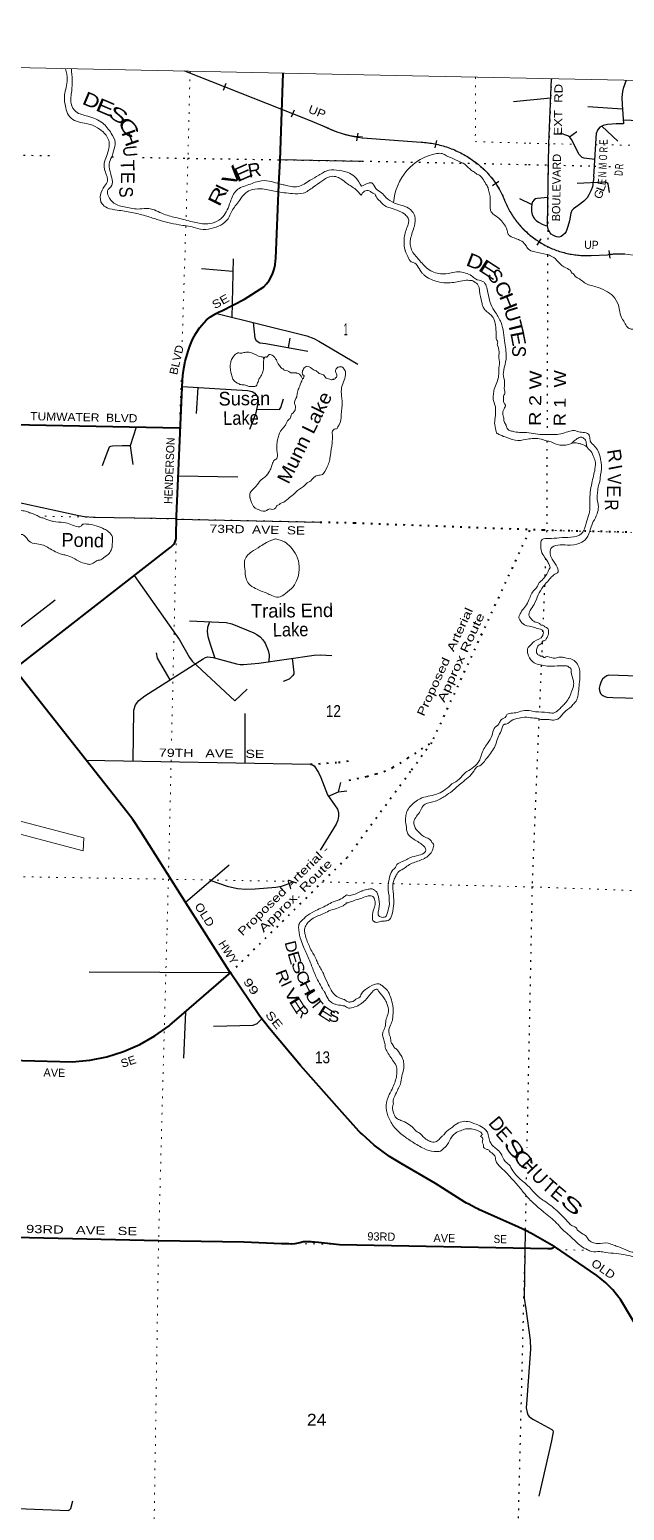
# Model space of a CAD drawing. Header units: feet. Extents: x -518066 to -250644, y -364975 to -177792.
# Drawn here: x -474854 to -466092, y -199602 to -177792 of the extents above; entities that cross this region are included whole.
import ezdxf

# ---------------------------------------------------------------- set-up
doc = ezdxf.new("R2010")
doc.units = ezdxf.units.FT
doc.header["$LTSCALE"] = 80
doc.linetypes.add('DOTTED', pattern=[1.5, 0.3, -1.2])
for name, color, linetype, lineweight in [('26', 7, 'Continuous', 40), ('29', 7, 'Continuous', 25), ('30', 7, 'Continuous', 13), ('34', 7, 'Continuous', 25), ('36', 7, 'Continuous', 13), ('39', 7, 'Continuous', 13), ('4', 7, 'Continuous', 25), ('41', 7, 'Continuous', 13), ('53', 7, 'DOTTED', 40), ('6', 7, 'DOTTED', 25), ('7', 7, 'DOTTED', 13)]:
    doc.layers.add(name, color=color, linetype=linetype, lineweight=lineweight)
doc.layers.add('27', color=7, linetype='Continuous')
doc.layers.add('54', color=7, linetype='Continuous')

msp = doc.modelspace()

# ---------------------------------------------------------------- linework, layer by layer
at = {"layer": '26'}
for p, q in [((-472646.13, -183663.15), (-475696.74, -183599.04)), ((-467123.37, -195715.33), (-467122.53, -195714.04))]:
    msp.add_line(p, q, dxfattribs=at)
for points in [[(-475059.62, -187191.59), (-472787.02, -185423.37), (-472772.25, -185413.5), (-472757.22, -185401.1), (-472743.56, -185387.2), (-472731.43, -185371.95), (-472720.96, -185355.52), (-472712.27, -185338.08), (-472705.44, -185319.83), (-472702.04, -185306.69), (-472697.68, -185281.62), (-472697.09, -185256.69), (-472696.06, -185212.99), (-472691.66, -185006.78), (-472690.77, -184964.42), (-472688.89, -184956.78), (-472604.4, -182948.59), (-472591.37, -182842.13), (-472561.67, -182674.64), (-472514.63, -182511.17), (-472493.09, -182452.49), (-472455.08, -182357.85), (-472407.38, -182267.71), (-472350.53, -182183.04), (-472285.13, -182104.78), (-472246.95, -182065.91), (-472189.59, -182020.65), (-472127.82, -181981.62), (-472062.3, -181949.27), (-472020.4, -181932.82), (-471689.8, -181764.16), (-471403.82, -181580.02), (-471362.47, -181534.85), (-471326.07, -181485.6), (-471295.02, -181432.82), (-471269.65, -181377.08), (-471250.25, -181318.99), (-471237.03, -181259.19), (-471230.13, -181198.35), (-471229.06, -181163.93), (-471180.84, -180072.75), (-471165.03, -179714.9), (-471119.65, -178435.84)], [(-471896.4, -191685.26), (-471911.84, -191662.52), (-472551.77, -190652.27), (-473210.81, -189611.86), (-473333.27, -189424.42), (-473415.28, -189316.21), (-475081.81, -187208.85)], [(-477890.18, -192899.26), (-474225.5, -192996.85), (-473968.42, -192972.16), (-473715.33, -192920.74), (-473469.01, -192843.15), (-473232.14, -192740.23), (-473007.33, -192613.12), (-472797.03, -192463.21), (-472783.33, -192452.23), (-472685.94, -192369.22), (-471923.31, -191708.57), (-471896.4, -191685.26)], [(-470248.35, -193740.75), (-470861.34, -193050.97), (-471321.6, -192506.79), (-471466.17, -192318.89), (-471896.4, -191685.26)], [(-467123.37, -195715.33), (-467125.18, -195714.09), (-467438.24, -195536), (-467468.24, -195518.94), (-467488.24, -195507.6), (-467503.88, -195498.74), (-467660.35, -195423.31), (-468228.06, -195173.35), (-468252.8, -195162.45), (-468278.06, -195150.36), (-468395.24, -195089.12), (-468420.29, -195076.03), (-468445.24, -195060.19), (-468877.22, -194786.04), (-469379.82, -194491.85), (-469552.87, -194388.23), (-469776.64, -194225.05), (-469957.14, -194061.97), (-469982.19, -194039.34), (-470004.42, -194014.39), (-470248.35, -193740.75)], [(-470288.56, -195689.2), (-470600.54, -195656.01), (-470658.13, -195651.08), (-470683.13, -195648.94), (-470708.13, -195646.37), (-470743.42, -195644.28), (-470821.59, -195647.03), (-470874.85, -195662.09), (-470945.08, -195675.06), (-470991.41, -195678.68), (-470997.09, -195679.13), (-471041.41, -195677.76), (-471145.91, -195674.52), (-471696.41, -195652.74), (-472954.72, -195629.94), (-478242.31, -195511.34)], [(-467123.37, -195715.33), (-467124.17, -195716.56), (-467129.11, -195723.13), (-467134.71, -195729.15), (-467140.91, -195734.54), (-467147.65, -195739.26), (-467154.83, -195743.25), (-467162.4, -195746.46), (-467170.26, -195748.87), (-467170.84, -195748.98), (-467198.54, -195751.35), (-467220.84, -195750.89), (-470288.56, -195689.2)], [(-464965.6, -198482.29), (-464980.48, -198457.29), (-466118.59, -196545.63), (-466133.51, -196520.56), (-466150.69, -196495.63), (-466172, -196464.7), (-466262.18, -196353.32), (-466363.5, -196251.98), (-466449.87, -196182.03), (-466474.79, -196161.85), (-466499.87, -196144.58), (-467123.37, -195715.33)]]:
    msp.add_lwpolyline(points, dxfattribs=at)
at = {"layer": '29'}
for p, q in [((-467179.73, -178804.02), (-467727, -178856)), ((-466122.08, -178963.09), (-466631, -178932)), ((-466423.72, -179212.67), (-466187, -179434)), ((-465755, -179142), (-466109.87, -179126.98)), ((-466900.14, -179373.19), (-466795, -179292)), ((-466544.77, -179962.37), (-466503.22, -179315.02)), ((-471164.66, -179704.52), (-469959.19, -179728.29)), ((-467458.61, -180366.28), (-467635, -180286)), ((-471855.76, -181166.36), (-471877.17, -182030.2)), ((-472324.13, -181310.11), (-471860.31, -181349.8)), ((-471022.01, -182337.02), (-471045.6, -182476.21)), ((-472376.47, -183061.06), (-472402.32, -183447.98)), ((-473373.4, -183925.03), (-473333.39, -184196.39)), ((-472663.94, -184363.81), (-471785.73, -184379.37)), ((-472687.95, -185000.47), (-470572.64, -185045.98)), ((-474479.08, -186196.11), (-475350.12, -186869.57)), ((-471684.71, -187867.24), (-471684.95, -188594.91)), ((-474019.24, -188552.49), (-470714.15, -188612.55)), ((-470306.27, -189018.38), (-470271.05, -188878.93)), ((-472556.65, -190644.57), (-471916.35, -190094.13)), ((-471896.4, -191685.26), (-473976.59, -191675.97)), ((-472557.77, -192258.19), (-472585.88, -192939.96))]:
    msp.add_line(p, q, dxfattribs=at)
for points in [[(-467223.8, -180680.84), (-467207.54, -179475.76), (-467167.86, -178517.26)], [(-466066.54, -178534.95), (-466108, -178659), (-466118, -178702), (-466129, -178793), (-466127, -178897), (-466106, -179179), (-466215, -179179), (-466342, -179188), (-466406, -179204), (-466453, -179227), (-466487, -179271), (-466503.22, -179315.02)], [(-466528.42, -179707.65), (-466687, -179685), (-466714, -179674), (-466730, -179663), (-466757, -179630), (-466870, -179409), (-466896, -179376), (-466924, -179357), (-467040, -179320)], [(-466544.77, -179962.37), (-466564, -180107), (-466585, -180166), (-466615, -180225), (-466643, -180270), (-466664, -180295), (-466689, -180320), (-466774, -180382), (-466841, -180431), (-466865, -180458), (-466880, -180498), (-466901, -180611), (-466924, -180693), (-466952, -180764), (-466971, -180794), (-466994, -180817), (-467023, -180839), (-467058, -180847), (-467086, -180846), (-467118, -180837), (-467139, -180826), (-467169, -180803), (-467188, -180784), (-467206, -180752), (-467215, -180733), (-467223.8, -180680.84)], [(-466788, -180056), (-466388, -180033), (-466368, -180036), (-466356, -180043), (-466346, -180048), (-466337, -180063), (-466319, -180190)], [(-467218.19, -180264.91), (-467379, -180278), (-467401, -180284), (-467423, -180299), (-467445, -180328), (-467458, -180357), (-467462, -180418), (-467459, -180471), (-467451, -180515), (-467434, -180552), (-467416, -180578), (-467391, -180604), (-467360, -180627), (-467305, -180657), (-467254, -180677), (-467223.8, -180680.84)], [(-472116.97, -181970.73), (-470770.67, -182304.6), (-470665.41, -182340.29), (-470595.9, -182378.64), (-470020.95, -182720.81)], [(-471562.16, -182108.32), (-471537.87, -182336.03), (-471516, -182372.01), (-471461.27, -182404.16), (-471376.63, -182415.21), (-470757.68, -182529.27)], [(-472608.53, -183046.66), (-471646.81, -183106.33), (-471576.18, -183123.78), (-471537.87, -183145.07), (-471490.71, -183208), (-471486.8, -183272.81), (-471526.4, -183457.62), (-471615.65, -183682)], [(-471515.9, -183384.15), (-471172, -183389.44), (-471155.21, -183355.76), (-471112.29, -183230.51)], [(-473284.63, -183649.73), (-473373.4, -183925.03), (-473489.67, -183924.43), (-473632.17, -183926.16), (-473664.86, -183930.83), (-473680.53, -183942.18), (-473731.55, -184071.26), (-473786.99, -184218.26)], [(-472691.52, -185000.07), (-473913.5, -184978.39), (-474044.22, -184969.04), (-474130.3, -184951.82), (-475211.71, -184719.19), (-475267.53, -184721.47), (-475499.35, -184760.82), (-475924.24, -184843.44), (-476082.29, -184873.28), (-476144.19, -184893.18)], [(-473311.54, -185831.48), (-472645.72, -186780.17), (-472501.16, -187037.85), (-472459.28, -187092.29), (-471829.85, -187675.97), (-471651.63, -187507.68)], [(-472497.09, -186501.03), (-471960.33, -186525.1), (-471876.22, -186545.13), (-471550.64, -186675), (-471505.95, -186700.55), (-471455.85, -186736.76), (-471416.58, -186779.32), (-471384.66, -186830.42), (-471339.97, -186934.74), (-471327.45, -187000.08), (-471329.77, -187102.99)], [(-472202.85, -186514.22), (-472233.72, -186600.48), (-472239.93, -186655.05), (-472229.46, -186730.35), (-472188.32, -186856.55), (-472125.84, -187047.93)], [(-473326.87, -188565.07), (-473318.64, -187816.86), (-473293.44, -187739.51), (-473246.63, -187675.64), (-473155.47, -187604.15), (-472297.12, -187058.46), (-472263.51, -187039.06), (-472229.46, -187032.67), (-472148.38, -187041.76), (-471805.66, -187135.6), (-471752.8, -187141.26), (-471701.72, -187143.38), (-471478.62, -187124.91), (-470663.94, -187004.95), (-470569.64, -187002.87), (-470401.48, -187012.85)], [(-472782.19, -187366.84), (-472968.56, -187049.4), (-472984.83, -186970.9)], [(-470986.13, -187052.39), (-470960.36, -187258.74), (-470963.32, -187279.64), (-470978.21, -187305.19), (-471010.14, -187341.39), (-471032.75, -187357.29), (-471119.73, -187391.4)], [(-465605, -187325), (-466323, -187301), (-466348.55, -187309.27), (-466380.89, -187331.23), (-466413.23, -187358.96), (-466435, -187396), (-466454.81, -187451.4), (-466461.74, -187491.84), (-466460, -187525), (-466443.26, -187568.11), (-466425.93, -187588.91), (-466409, -187600), (-466379.74, -187615.48), (-466348.55, -187623.57), (-466262, -187630), (-465705, -187646)], [(-470714.15, -188612.55), (-470684.56, -188618.78), (-470663.29, -188637.95), (-470597.3, -188733.77), (-470564.18, -188808.25), (-470463.7, -189064.93), (-470318.01, -189272.55), (-470303.64, -189321.38), (-470305.78, -189378.86), (-470312.15, -189434.22), (-470337.08, -189496.5), (-470572.22, -189877.88)], [(-470449.92, -189084.57), (-470306.27, -189018.38), (-470181.63, -189003.15)], [(-472185.63, -190325.62), (-471943.46, -190408.06), (-471793.23, -190441.24), (-471667.68, -190454.01), (-471531.39, -190449.36), (-471227.19, -190422.08), (-471145.56, -190409.94), (-471082.49, -190390.14), (-470987.82, -190349.37)], [(-472144.23, -192469.05), (-471560.51, -192456.11), (-471503.84, -192429.75), (-471431.21, -192364.33)], [(-475525.06, -195572.29), (-475678.06, -199293.45), (-475670.4, -199438.52), (-475658.79, -199506.24), (-475615.08, -199540.71), (-475527.53, -199553.26), (-474287.58, -199601.12), (-474265.94, -199591.81), (-474248.83, -199571.94), (-474216.25, -199460.48)], [(-467553.24, -195479.35), (-467570.56, -196474.27), (-467546.31, -196630.83), (-467480.47, -197097.1), (-467477.01, -197227.09), (-467531, -197968), (-467538.22, -198092.02), (-467527, -198158), (-467515.12, -198191.97), (-467496.64, -198219.13), (-467471.24, -198239.93), (-467432, -198265), (-467161, -198408), (-467145.53, -198424.81), (-467143.22, -198445.61), (-467164, -198576), (-467352, -199390)]]:
    msp.add_lwpolyline(points, dxfattribs=at)
at = {"layer": '34'}
for p, q in [((-471962.66, -178586.12), (-472003.2, -178689.56)), ((-470958.91, -178976.68), (-470999.45, -179080.14)), ((-470019.44, -179319.26), (-470040.22, -179428.41)), ((-468878.09, -179536.02), (-468855.55, -179427.23)), ((-468032.86, -180087.6), (-467939.96, -180026.65)), ((-467378.21, -180966.27), (-467319.2, -180872.13)), ((-466303.27, -181157.04), (-466318.3, -181046.96))]:
    msp.add_line(p, q, dxfattribs=at)
at = {"layer": '34', "lineweight": 13}
for p, q in [((-469954.1, -179389.49), (-469086.99, -179451.84)), ((-466580.05, -181119.97), (-466340.15, -181108.26))]:
    msp.add_line(p, q, dxfattribs=at)
at = {"layer": '34'}
for points in [[(-470446.33, -179247.23), (-470739.8, -179124.3), (-472568.23, -178405.83)], [(-469952.17, -179388.23), (-469086.92, -179450.75), (-469061.54, -179452.26), (-469036.32, -179454.36), (-469011.13, -179456.89), (-468985.81, -179459.71), (-468960.65, -179463.13), (-468935.67, -179466.95), (-468910.57, -179471.07), (-468885.63, -179475.78), (-468860.87, -179480.91), (-468835.99, -179486.48), (-468811.42, -179492.48), (-468786.87, -179498.76), (-468762.34, -179505.61), (-468738.13, -179512.9), (-468713.94, -179520.62), (-468689.93, -179528.62), (-468665.94, -179537.2), (-468642.24, -179546.06), (-468618.59, -179555.49), (-468595.23, -179565.2), (-468571.91, -179575.35), (-468548.9, -179585.91), (-468526.05, -179596.9), (-468503.37, -179608.18), (-468480.86, -179620.03), (-468458.52, -179632.17), (-468436.49, -179644.71), (-468414.62, -179657.55), (-468393.07, -179670.94), (-468371.69, -179684.63), (-468350.6, -179698.58), (-468329.68, -179712.96), (-468309.09, -179727.76), (-468288.66, -179742.99), (-468268.54, -179758.36), (-468248.72, -179774.28), (-468229.22, -179790.47), (-468209.88, -179806.96), (-468190.98, -179823.71), (-468172.27, -179841.03), (-468153.85, -179858.47), (-468135.89, -179876.34), (-468120.2, -179892.23), (-468105.54, -179907.65), (-468091.32, -179923.32), (-468077.37, -179939.24), (-468063.49, -179955.42), (-468050.05, -179971.85), (-468036.97, -179988.45), (-468023.98, -180005.29), (-468011.42, -180022.39), (-467999.2, -180039.67), (-467987.17, -180057.26), (-467975.57, -180074.95), (-467964.14, -180092.8), (-467953.06, -180110.99), (-467942.41, -180129.26), (-467932.04, -180147.76), (-467921.92, -180166.37), (-467912.15, -180185.31), (-467902.72, -180204.23), (-467893.63, -180223.5), (-467884.9, -180242.76), (-467876.43, -180262.28), (-467868.39, -180281.86), (-467860.69, -180301.61), (-467858.41, -180307.61), (-467849.63, -180328.73), (-467840.42, -180349.55), (-467830.85, -180370.22), (-467820.97, -180390.91), (-467810.67, -180411.28), (-467800.05, -180431.39), (-467789.14, -180451.51), (-467777.8, -180471.31), (-467766.15, -180490.84), (-467754.07, -180510.35), (-467741.74, -180529.47), (-467729.17, -180548.5), (-467716.1, -180567.31), (-467702.78, -180585.74), (-467689.08, -180604.03), (-467675.2, -180622.09), (-467660.84, -180639.95), (-467646.33, -180657.47), (-467631.34, -180674.8), (-467616.2, -180691.78), (-467600.71, -180708.62), (-467584.94, -180725.06), (-467568.86, -180741.23), (-467552.6, -180757.19), (-467535.9, -180772.83), (-467518.99, -180788.25), (-467501.84, -180803.27), (-467484.48, -180818.09), (-467466.74, -180832.45), (-467448.81, -180846.59), (-467430.74, -180860.39), (-467412.34, -180873.93)], [(-467412.34, -180873.93), (-467393.7, -180887.08), (-467374.72, -180899.96), (-467355.74, -180912.54), (-467336.37, -180924.68), (-467316.84, -180936.49), (-467297.14, -180948.07), (-467277.34, -180959.19), (-467257.1, -180970), (-467236.84, -180980.5), (-467216.37, -180990.49), (-467195.81, -181000.33), (-467174.88, -181009.71), (-467153.98, -181018.69), (-467132.93, -181027.33), (-467111.58, -181035.68), (-467090.17, -181043.47), (-467068.69, -181051.08), (-467047, -181058.18), (-467025.12, -181065.06), (-467003.31, -181071.41), (-466981.25, -181077.35), (-466959.14, -181083.02), (-466936.9, -181088.34), (-466914.63, -181093.09), (-466892.15, -181097.61), (-466869.7, -181101.7), (-466847.16, -181105.36), (-466824.65, -181108.59), (-466801.99, -181111.47), (-466779.31, -181114.07), (-466756.59, -181116.1), (-466733.84, -181117.82), (-466711.01, -181119.08), (-466688.16, -181120.06), (-466665.37, -181120.5), (-466642.56, -181120.62), (-466619.78, -181120.37), (-466596.92, -181119.64), (-466580.11, -181118.88), (-466340.27, -181107.17), (-466322.43, -181104.32), (-466304.54, -181101.87), (-466286.62, -181099.74), (-466268.55, -181097.8), (-466250.52, -181096.28), (-466232.54, -181095.09), (-466214.42, -181094.08), (-466196.34, -181093.5), (-466178.31, -181093.23), (-466160.13, -181093.27), (-466142.11, -181093.64), (-466124.04, -181094.22), (-466105.9, -181095.21), (-466087.92, -181096.53)]]:
    msp.add_lwpolyline(points, dxfattribs=at)
at = {"layer": '34', "lineweight": 13}
msp.add_lwpolyline([(-472555.42, -178411.53), (-470739.37, -179123.27), (-470425.29, -179264.11)], dxfattribs=at)
at = {"layer": '34'}
msp.add_arc((-469724.67, -177645.51), 1757.51, 245.79917, 262.56242, dxfattribs=at)
at = {"layer": '34', "lineweight": 13}
for centre, radius, start, end in [((-469895.28, -178027.85), 1345.08, 246.79398, 267.6535), ((-469165.66, -180902.33), 1452.62, 44.01465, 86.89563), ((-468996.59, -180734.74), 1214.59, 20.56952, 43.87111), ((-466647.81, -179812.81), 1308.91, 202.22982, 272.96756), ((-466170.78, -182129.78), 1035.47, 32.79767, 99.41418)]:
    msp.add_arc(centre, radius, start, end, dxfattribs=at)
at = {"layer": '36'}
msp.add_lwpolyline([(-476517.94, -185742.69), (-476338.35, -185790), (-477035.08, -188913.5), (-474055.38, -189695.31), (-474063.43, -189887.91), (-477076.66, -189094.1), (-477643.86, -191525), (-477834.21, -191488.26), (-477269.54, -189042.29), (-478985.84, -188588.59), (-478936.56, -188417.22), (-477227.14, -188867.71), (-476516.15, -185745.7)], dxfattribs=at)
at = {"layer": '39'}
for p, q in [((-470819.45, -182930.72), (-470813.07, -182900.93)), ((-470137.32, -190548.29), (-470182.17, -190534.16)), ((-470162.6, -190654.16), (-470184.68, -190654.83))]:
    msp.add_line(p, q, dxfattribs=at)
msp.add_arc((-468706.26, -180389.24), 786.68, 100.75726, 176.52022, dxfattribs=at)
for points in [[(-474326.45, -178369.24), (-474299.18, -178530.49), (-474338.25, -178755.23), (-474322.74, -178942.83), (-474280.49, -179052.31), (-474192.75, -179129.32), (-473954.06, -179191.16), (-473825.21, -179258.62), (-473704.95, -179385.68), (-473681.32, -179463.3), (-473685.2, -179536.6), (-473720.65, -179660.57), (-473756.28, -179766.23), (-473746.17, -179866.87), (-473713.24, -179958.13), (-473708.1, -180017.61), (-473748.57, -180095.84), (-473811.45, -180224.64), (-473787.29, -180357.2), (-473713.47, -180416.03), (-473562.03, -180451.22), (-473351.08, -180485.85), (-473149.14, -180534.3), (-472979.22, -180587.62), (-472653.36, -180666.95), (-472433.21, -180706.07), (-472336.8, -180732.63), (-472181.21, -180722), (-471930.74, -180577.67), (-471876.85, -180467.27), (-471763.86, -180310.51), (-471673.33, -180199.76), (-471573.08, -180148.44), (-471422.08, -180137.85), (-471220.23, -180177.14), (-470981.85, -180206.94), (-470826.22, -180200.88), (-470675.96, -180112.46), (-470548.59, -180024.25), (-470434.73, -179959.07), (-470343.16, -179958.2), (-470269.6, -179989.56), (-470186.58, -180052.87), (-470048.31, -180147.72), (-469969.55, -180231.68)], [(-474237.79, -178371), (-474233.52, -178694.71), (-474240.89, -178882.52), (-474171.08, -179000.9), (-473996.44, -179067.93), (-473780.29, -179166.61), (-473650.61, -179321.07), (-473594.41, -179453.32), (-473616.13, -179577.16), (-473642.77, -179664.41), (-473642.89, -179664.73)], [(-473642.89, -179664.73), (-473682.94, -179774.69), (-473658.66, -179920.99), (-473634.71, -180030.65), (-473643.35, -180085.68), (-473706.66, -180168.7), (-473692.19, -180246.4), (-473613.4, -180346.39), (-473438.8, -180408.84), (-473232.52, -180434.35), (-473099.78, -180428.51), (-472879.23, -180508.83), (-472677.21, -180566.44), (-472452.3, -180623.84), (-472259.7, -180654.05), (-472136.25, -180634.57), (-472008.84, -180550.94), (-471896.46, -180330.08), (-471806.51, -180159.81), (-471624.14, -180075.67), (-471436.95, -180018.94), (-471290.31, -180031.28), (-471173.8, -180065.38)], [(-468853.09, -179616.38), (-468775.16, -179619.16), (-468713.27, -179650.01), (-468641.36, -179682.98), (-468514.03, -179738.32), (-468469.07, -179757.65), (-468369.48, -179844.94), (-468332.33, -179874.88), (-468301.88, -179891.71), (-468251.5, -179926.78), (-468235.65, -179931.91), (-468183.07, -179985.53), (-468131.66, -180066.56), (-468100.85, -180121.58), (-468091.13, -180174.15), (-468071.77, -180249.92), (-468071.55, -180398.54), (-468066.08, -180444.79), (-468046.5, -180487.19), (-467958.99, -180558.5), (-467919.25, -180593.1), (-467818.77, -180754.94), (-467805.28, -180803.29), (-467777.51, -180831.74), (-467695.62, -180868.84), (-467679.62, -180875.04), (-467625.67, -180897.77), (-467552.09, -180958.87), (-467518.56, -181009.47), (-467490.79, -181037.91), (-467410.8, -181066.95), (-467236.52, -181105.13), (-467160.53, -181132.12), (-466955.72, -181303.21), (-466878.04, -181356.33), (-466872.2, -181372.45), (-466856.24, -181380.68), (-466810.66, -181431.41), (-466762.78, -181458.08), (-466742.84, -181470.36), (-466679.19, -181521.31), (-466513.19, -181579.47), (-466369.3, -181639.39), (-466259.78, -181716.98), (-466181.08, -181852.45), (-466160.12, -181947.08), (-466121.31, -182060), (-466099.57, -182088.37), (-466060.25, -182159.11), (-466036.45, -182183.5), (-465978.47, -182206.26), (-465906.02, -182193.05), (-465873.71, -182179.36), (-465730.92, -182162.95), (-465688.83, -182169.47), (-465634.85, -182190.18), (-465616.85, -182196.41), (-465542.84, -182221.38), (-465402.41, -182235.06), (-465330.41, -182260), (-465246.82, -182323.23), (-465208.77, -182331.71), (-465192.75, -182335.9), (-465144.44, -182326.43), (-465055.5, -182279.27), (-465011.7, -182261.79)], [(-471103.13, -180080.09), (-470900.39, -180105.43), (-470722.7, -180012.17), (-470595.2, -179937.69), (-470444.8, -179863.01), (-470293.66, -179866.15), (-470142.18, -179905.93), (-470045.34, -179978.27), (-469966.83, -180099.08)], [(-471173.8, -180065.38), (-471138.78, -180075.63), (-471103.13, -180080.09)], [(-469606.59, -180266.01), (-469669.77, -180197.54), (-469754.3, -180131.44), (-469815.17, -180050.38), (-469890.99, -180065.83), (-469966.83, -180099.08)], [(-469765.16, -180217.2), (-469811.55, -180193.21), (-469850.36, -180166.36), (-469920.6, -180172.7), (-469969.55, -180231.68)], [(-469765.16, -180217.2), (-469750.82, -180252.5), (-469691.4, -180321.47), (-469601.96, -180398.82), (-469481.9, -180436.37), (-469399.98, -180471.46), (-469368, -180483.88), (-469322.19, -180516.55), (-469278.61, -180567.26), (-469268.97, -180599.5), (-469277.68, -180655.64), (-469332.03, -180833.75), (-469338.94, -180907.97), (-469322.49, -181042.72), (-469318.62, -181054.82), (-469281.44, -181135.58), (-469232.13, -181210.46), (-469204.13, -181220.83), (-469069.46, -181379.04), (-469041.69, -181407.48), (-468955.99, -181462.69), (-468872.04, -181495.8), (-468753.85, -181521.28), (-468629.29, -181518.71), (-468532.72, -181503.77), (-468422, -181482.96), (-468375.84, -181485.51), (-468335.72, -181489.99), (-468289.83, -181514.62), (-468236.38, -181579.51), (-468226.9, -181625.81), (-468227.05, -181637.86), (-468190.99, -181813), (-468179.59, -181867.36), (-468146.06, -181917.95), (-468096.42, -181964.73), (-468050.69, -182003.41), (-468009.29, -182068.16), (-467986.47, -182174.86), (-467982.09, -182311.48), (-467972.73, -182367.81), (-467959.03, -182398.1), (-467963.24, -182414.12), (-467951.87, -182470.48), (-467946.11, -182492.64), (-467936.7, -182544.97), (-467941.32, -182595.12), (-467932.75, -182717.72), (-467941.34, -182763.82), (-467944.89, -182892.3), (-467972.16, -182988.38), (-468009.54, -183090.37), (-468022.53, -183168.54), (-468025.36, -183236.79), (-467996.4, -183333.52), (-467989.18, -183401.89), (-468000.87, -183538.32), (-467998.01, -183634.75), (-467994.14, -183646.84), (-467975.05, -183729.4), (-467925.23, -183762.12), (-467825.29, -183801.43), (-467661.11, -183843.5), (-467502.18, -183821.26), (-467291.43, -183831.74), (-467221.39, -183852.63), (-467189.34, -183859.03), (-467113.43, -183894.05), (-466971.05, -183911.78), (-466934.87, -183908.19), (-466836.08, -183877.21), (-466767.9, -183886.04), (-466723.87, -183898.6), (-466648, -183935.62), (-466608.37, -183980.27), (-466602.4, -183984.35), (-466551.2, -184069.29), (-466524, -184145.92), (-466525.4, -184262.39), (-466572.13, -184472.71), (-466603.46, -184739.45), (-466607.39, -184900.06), (-466614.93, -184935.54)], [(-469606.59, -180266.01), (-469480.12, -180347.68), (-469355.03, -180385.05), (-469245.63, -180442.98), (-469181.19, -180542.16), (-469186.64, -180685.08), (-469241.52, -180876.1), (-469228.68, -181034.73), (-469120.73, -181178.84), (-468987.9, -181315.92), (-468803.51, -181389.01), (-468644.89, -181376.17), (-468538.46, -181359.29), (-468431.69, -181378.68)], [(-468431.69, -181378.68), (-468346.28, -181417.56), (-468286.87, -181464.63), (-468175.39, -181502.13), (-468103.58, -181662.46), (-468061.1, -181836.67), (-467989.63, -181960.73), (-467908.86, -182107.37), (-467853.86, -182408.47), (-467835.69, -182650.95), (-467866.08, -182794.11), (-467876.31, -182866.99)], [(-471417.41, -182616.47), (-471442.11, -182611.78), (-471481.14, -182600.7), (-471622.48, -182542.51), (-471669.39, -182545.25), (-471697.97, -182548.95), (-471757.42, -182557.54), (-471786.07, -182554.37), (-471820.22, -182574.15), (-471871.12, -182638.75), (-471892.33, -182695.03), (-471898.5, -182769.5), (-471883.93, -182856.36), (-471866.11, -182924.87), (-471831.31, -182973.76), (-471795.6, -182997.46), (-471741.57, -183020.99), (-471693.47, -183023.97), (-471654.42, -183037.33), (-471609.68, -183048.36), (-471555.86, -183050.14), (-471519.29, -183042.92), (-471501.28, -183010.69), (-471488.98, -182979.68), (-471479, -182946.38), (-471437.25, -182883.03), (-471418.24, -182834.76), (-471406.47, -182748.8), (-471407.19, -182673.26), (-471407.54, -182635.49), (-471415.78, -182612.67)], [(-470813.07, -182900.93), (-470810.46, -182888.73), (-470822.39, -182882.44), (-470837.65, -182845.95), (-470818.28, -182790.12), (-470769.09, -182748.98), (-470663.82, -182807.47), (-470633.94, -182820.16), (-470586.52, -182857.33), (-470552.53, -182866.1), (-470505.06, -182901.26), (-470499.31, -182913.44), (-470429.58, -182943.05), (-470387.37, -182943.96), (-470379.19, -182938.1), (-470371.29, -182944.3), (-470354.98, -182934.6), (-470354.8, -182926.57), (-470340.51, -182916.83), (-470329.54, -182876.88), (-470348.56, -182828.26), (-470329.33, -182778.44), (-470292.69, -182759.14), (-470266.51, -182757.68), (-470222.93, -182786.73), (-470200.22, -182849.5), (-470257.3, -183061.24), (-470258.28, -183193.82), (-470250.1, -183276.36), (-470264.41, -183464.91), (-470295.92, -183612.9), (-470306.28, -183626.74), (-470331.5, -183674.42), (-470347.53, -183672.07), (-470380.1, -183689.45), (-470394.94, -183723.3), (-470393.8, -183761.49), (-470398.58, -183883.94), (-470422.64, -184058.21), (-470432.12, -184122.3), (-470456.01, -184200.13), (-470525.29, -184329.24), (-470537.68, -184343.04), (-470612.41, -184357.52), (-470745.43, -184459.15), (-470763.7, -184466.8), (-470792.52, -184496.33), (-470907.04, -184580.27), (-470966.69, -184639.26), (-471042.39, -184695.91), (-471138.45, -184764.18), (-471162.8, -184773.7), (-471181.35, -184793.41), (-471211.67, -184800.79), (-471215.97, -184812.75), (-471293.4, -184857.31), (-471301.34, -184853.12), (-471384.48, -184883.49), (-471500.48, -184854.91), (-471522.41, -184846.41), (-471553.89, -184815.59), (-471605.53, -184697.97), (-471609.23, -184683.83), (-471612.48, -184649.61), (-471603.62, -184613.63), (-471519.03, -184519.01), (-471446.58, -184428.13), (-471407.67, -184396.83), (-471329.33, -184312.1), (-471293.57, -184242.55), (-471274.03, -184178.68), (-471234.56, -184123.27), (-471220.35, -184117.55), (-471204.83, -184053.58), (-471211.88, -183920.84), (-471201.93, -183836.68), (-471182.25, -183766.77), (-471173.54, -183736.83), (-471086.38, -183618.15), (-471036.24, -183534.84), (-471015.77, -183519.2), (-471000.66, -183473.32), (-470944.66, -183398.17), (-470937.81, -183362.15), (-470940.97, -183323.91), (-470952.44, -183297.55), (-470920.1, -183201.81), (-470908.52, -183133.74), (-470882.79, -183057.1)], [(-471408.66, -182638.93), (-471413.44, -182617.23), (-471416.31, -182616.68)], [(-471408.27, -182644.94), (-471371.36, -182613.58), (-471365.42, -182617.73), (-471340.66, -182590.14), (-471308.19, -182576.76), (-471256.6, -182607.99), (-471209.86, -182675.29), (-471192.63, -182713.83), (-471155.62, -182766.86), (-471129.94, -182787.49), (-471115.87, -182787.79), (-471118.06, -182795.78), (-471078.18, -182810.69), (-471006.59, -182846.37), (-470930.2, -182848.01), (-470924.21, -182850.14), (-470878.4, -182869.19), (-470849.11, -182907.99), (-470827.5, -182930.55), (-470821.42, -182928.67)], [(-470882.79, -183057.1), (-470868.16, -183021.87), (-470858.09, -182996.59), (-470845.76, -182970.14), (-470837.93, -182950.61), (-470831.27, -182927.64)], [(-467876.73, -182860.21), (-467876.31, -182866.99), (-467857.63, -182983.69), (-467859.05, -183102.16), (-467857.8, -183164.43), (-467865.95, -183174.38), (-467872.58, -183224.51), (-467857.45, -183303), (-467851.5, -183309.11), (-467856.2, -183365.27), (-467876.75, -183405.21), (-467881.48, -183463.38), (-467866.25, -183533.86), (-467864.63, -183566.01), (-467835.14, -183618.57), (-467833.23, -183626.62), (-467811.74, -183677.07), (-467771.85, -183699.63), (-467711.78, -183714.39), (-467611.52, -183727.6), (-467533.18, -183726.51), (-467400.86, -183746.12), (-467137.9, -183757.22), (-467083.66, -183755.84), (-466870.1, -183700.08), (-466845.96, -183696.34), (-466765.88, -183717.36)], [(-466870.37, -183889.09), (-466845.69, -183861.65), (-466788.28, -183816.89), (-466727.28, -183793.64), (-466689.68, -183812.56), (-466663.34, -183840.66), (-466654.99, -183882.53), (-466640.84, -183941.36)], [(-466765.88, -183717.36), (-466679.65, -183728.4), (-466637.6, -183738.94), (-466600.2, -183801.63), (-466588.94, -183868.03), (-466582.99, -183874.12), (-466468.31, -184024.07), (-466439.7, -184148.91), (-466430.45, -184215.3), (-466448.69, -184395.83), (-466455.36, -184449.98), (-466474.09, -184503.98), (-466487.4, -184608.25), (-466494.29, -184680.47), (-466475.93, -184823.26), (-466495.24, -184925.47), (-466550.81, -185037.28), (-466550.88, -185037.39)], [(-475213.13, -184954.62), (-475219.33, -184931.34), (-475207.13, -184891.15), (-475173.02, -184866.79), (-475126.23, -184851.47), (-475077.04, -184848.71), (-475027.75, -184855.11), (-474988.7, -184869.62), (-474915.29, -184884.95), (-474856.7, -184907.29), (-474802.75, -184922.8), (-474755.63, -184942.95), (-474702.7, -184971.07), (-474645.43, -184989.19)], [(-466614.93, -184935.54), (-466654.07, -185059.48), (-466722.91, -185214.35), (-466878.88, -185267.98), (-467053.42, -185276.43), (-467205.23, -185289.21), (-467302.63, -185301.47), (-467324.32, -185405.99), (-467293.73, -185523.63), (-467238.55, -185602.47), (-467206.28, -185658.86), (-467183.66, -185712.89)], [(-474645.43, -184989.19), (-474525.07, -185031.55), (-474507.08, -185035.95), (-474350.61, -185053.35), (-474246.62, -185079.67), (-474136.8, -185114.15), (-474096.41, -185106.97), (-474081.89, -185087.19), (-474017.24, -185074.51), (-473753.46, -185148.43), (-473694.02, -185187.87), (-473633.43, -185265.5), (-473635.29, -185347.82), (-473638.8, -185414.04), (-473662.32, -185475.83), (-473709.86, -185533.07), (-473744.58, -185556.45), (-473758.92, -185568.19), (-473822.14, -185607.03), (-473844.3, -185608.56), (-473903.36, -185641.46), (-473974.35, -185668.07), (-474000.39, -185663.5), (-474100.35, -185637.27), (-474217.53, -185572.48), (-474307.22, -185536.43), (-474363.23, -185523.18), (-474447.06, -185495.28), (-474550.36, -185438.83), (-474717.71, -185368.97), (-474839.78, -185342.27), (-474914.4, -185262.32), (-474920.29, -185256.17), (-474973.93, -185226.91), (-474998.1, -185228.4), (-475044.06, -185215.37), (-475091.43, -185176.19), (-475166.14, -185100.27), (-475184.21, -185026.38)], [(-466550.81, -185037.28), (-466589.77, -185145.05), (-466651.95, -185283.98), (-466748.77, -185357.46), (-466932.21, -185384.13), (-467072.82, -185383.2), (-467174.37, -185436.32), (-467157.03, -185590.36), (-467081.04, -185712.1), (-467078.01, -185793.71), (-467116.36, -185814.49), (-467163.97, -185853.45)], [(-471236.87, -185292.46), (-471366.84, -185347.94), (-471456.55, -185402.29), (-471587.14, -185485.89), (-471652.88, -185546.77), (-471686.67, -185618.37), (-471683.18, -185730.95), (-471666.4, -185877.96), (-471625.87, -185953.15), (-471524.95, -186025.63), (-471359.56, -186093.44), (-471285.91, -186127.15), (-471187.97, -186153.35), (-471086.19, -186099.27), (-470971.26, -185997.25), (-470908.24, -185878.05), (-470882.04, -185697.8), (-470922.72, -185540.24), (-471012.33, -185411.75), (-471101.1, -185335.53), (-471233.51, -185294.12)], [(-467183.66, -185712.89), (-467191.71, -185724.67), (-467224.66, -185792.57), (-467338.77, -185929.81), (-467346.9, -185937.75), (-467379.83, -186003.64), (-467418.47, -186043.35), (-467498.59, -186193.04), (-467547.9, -186284.84), (-467607.02, -186358.46), (-467631.72, -186408.38), (-467646.24, -186446.37), (-467632.67, -186486.69), (-467563.26, -186559.8), (-467411.08, -186597.71), (-467373.12, -186614.22), (-467293.14, -186643.27), (-467285.49, -186675.48), (-467291.91, -186707.54), (-467298.09, -186721.52), (-467320.52, -186749.38), (-467447.97, -186826.22), (-467466.31, -186848.1), (-467517.29, -186911.76), (-467512.25, -186994.17), (-467504.46, -187014.33), (-467421.38, -187119.72), (-467329.35, -187148.92), (-467231.17, -187168.13), (-467084.51, -187163.81), (-466957.99, -187163.28), (-466915.96, -187175.82), (-466906.04, -187185.97), (-466890.07, -187194.19), (-466882.12, -187200.31), (-466876.69, -187250.57), (-466842.16, -187385.52), (-466843.06, -187459.83), (-466874.31, -187553.84), (-466913.58, -187645.76), (-466968.7, -187719.42), (-467017.47, -187767.06), (-467062.2, -187812.72), (-467139.06, -187858.02), (-467225.31, -187848.98), (-467399.91, -187838.92), (-467534.22, -187819.29), (-467642.93, -187840.1), (-467669.15, -187849.85), (-467832.41, -187898.15), (-467836.57, -187910.15), (-467903.39, -187955.57), (-467942.27, -188015.36), (-468011.4, -188086.85), (-468040.7, -188184.91), (-468110.43, -188304.59), (-468198.82, -188474.26), (-468215.54, -188528.28), (-468230.01, -188562.26), (-468412.66, -188720.79), (-468445.05, -188742.51), (-468479.69, -188784.27), (-468577.12, -188869.49), (-468649.99, -188916.84), (-468656.09, -188922.79), (-468757.44, -189001.94), (-468862.52, -189054.94), (-469102.29, -189120.43), (-469140.71, -189142.08), (-469274.8, -189271.06), (-469307.85, -189346.98), (-469312.4, -189391.11), (-469316.7, -189415.16), (-469307.82, -189511.65), (-469281.21, -189636.47), (-469257.47, -189666.87), (-469118.04, -189762.88), (-469056.36, -189809.78), (-469026.65, -189844.26), (-469016.9, -189868.48), (-469021.2, -189892.52), (-469027.34, -189902.49), (-469122.35, -189953.6), (-469251.32, -189990.26), (-469295.78, -190013.84), (-469384.62, -190052.97), (-469455.55, -190106.37), (-469465.93, -190134.36), (-469496.41, -190164.13), (-469547.72, -190255.9), (-469564.95, -190352.1)], [(-467163.97, -185853.45), (-467287.36, -185996.69), (-467361.13, -186118.33), (-467423.06, -186258.18), (-467493.41, -186430.07), (-467467.77, -186468.53), (-467445.97, -186492.88), (-467404.09, -186517.47), (-467352.07, -186534.13), (-467316.27, -186562.66), (-467278.21, -186571.14), (-467266.37, -186589.35), (-467240.37, -186597.68), (-467211.39, -186692.41), (-467242.38, -186764.34), (-467274.86, -186794.09), (-467286.94, -186795.96), (-467315.49, -186831.77), (-467368.18, -186871.33), (-467376.5, -186895.33), (-467387.29, -186957.45), (-467379.57, -186983.66), (-467363.73, -187001.91), (-467339.68, -187006.21), (-467325.79, -187020.43), (-467299.71, -187022.74), (-467291.73, -187026.85), (-467277.82, -187039.06), (-467249.61, -187031.36), (-467141.37, -187048.68), (-467030.73, -187033.9), (-466978.62, -187042.54), (-466850.47, -187074.15), (-466782.97, -187139.2), (-466755.73, -187211.82), (-466760.71, -187458.78), (-466772.08, -187569.09), (-466791.16, -187653.22), (-466811.73, -187693.14), (-466825.95, -187707.03), (-466872.82, -187762.72), (-466986.37, -187853.77), (-467035.32, -187915.46), (-467089.99, -187952.97), (-467172.42, -187960.05), (-467234.57, -187951.3), (-467324.95, -187952.25), (-467366.96, -187937.7), (-467421.13, -187933.06), (-467527.41, -187919.77), (-467678.27, -187940.11), (-467734.71, -187957.53), (-467835.89, -188020.61), (-467858.03, -188024.37), (-467907.37, -188120.19), (-467919.71, -188144.15), (-467994.37, -188340.08)], [(-467994.37, -188340.08), (-468047.69, -188431.84), (-468112.96, -188515.42), (-468243.02, -188642.43), (-468255.12, -188646.31), (-468310.12, -188711.94), (-468488.94, -188884.58), (-468631, -189007.44), (-468734.29, -189080.54), (-468877.8, -189157.18), (-469028.96, -189201.62), (-469057.34, -189223.38), (-469073.69, -189247.28), (-469079.9, -189263.28), (-469178.13, -189414.76), (-469192.59, -189448.73), (-469193.1, -189490.9), (-469173.72, -189549.36), (-469102.39, -189630.52), (-469046.7, -189675.34), (-468970.83, -189712.37), (-468941.03, -189738.82), (-468929.27, -189763.06), (-468903.45, -189787.45), (-468903.86, -189821.59), (-468928.88, -189897.61), (-468981.89, -189963.27), (-468994.06, -189973.17), (-469036.54, -189998.77), (-469199.98, -190063.14), (-469278.77, -190102.39), (-469347.68, -190153.81), (-469396.15, -190177.34), (-469453.22, -190246.96), (-469482.01, -190302.86), (-469503.3, -190403.02), (-469491.27, -190571.84), (-469492.77, -190696.33), (-469528.88, -190860.59), (-469555.52, -190904.46), (-469591.83, -190918.09), (-469660.2, -190925.34), (-469680.3, -190927.1), (-469722.61, -190938.66), (-469752.76, -190940.33), (-469780.72, -190927.94), (-469804.43, -190895.54), (-469804.07, -190865.43), (-469803.66, -190831.29), (-469765.68, -190679.11), (-469772.75, -190598.7), (-469788.48, -190570.4), (-469806.38, -190556.14), (-469844.46, -190549.67), (-469939.15, -190574.68), (-470116.59, -190634.86), (-470162.6, -190654.16)], [(-469564.95, -190352.1), (-469573.79, -190420.27), (-469555.79, -190593.19), (-469556, -190611.26), (-469554.7, -190669.51), (-469582.32, -190795.7), (-469603.08, -190851.69), (-469653.47, -190867.17), (-469709.45, -190846.44), (-469714.53, -190768.07), (-469703.68, -190699.91), (-469701.26, -190665.8), (-469723.78, -190535), (-469735.47, -190504.75), (-469765.21, -190472.27), (-469809.12, -190449.68), (-469867.4, -190453.01), (-469943.96, -190474.21), (-469962.1, -190480.02), (-470038.87, -190517.29), (-470117.47, -190540.47), (-470137.32, -190548.29)], [(-470182.17, -190534.16), (-470223.99, -190567.49), (-470321.65, -190617.63), (-470384.51, -190640.4), (-470472.03, -190686.75), (-470659.08, -190777.18), (-470783.56, -190856.89), (-470827.67, -190897.79)], [(-470184.68, -190654.83), (-470236.95, -190695.78), (-470334.38, -190735.89), (-470445.85, -190773.69), (-470533.28, -190816.02), (-470697.9, -190892.87), (-470763.72, -190957.76), (-470799.48, -191027.31), (-470804.23, -191059.35), (-470795.58, -191121.81), (-470771.23, -191200.68), (-470698.48, -191362.95), (-470632.82, -191482.87), (-470604.26, -191553.79), (-470525.03, -191696.1), (-470519.37, -191712.29), (-470454.2, -191854.3), (-470396.4, -191966.02), (-470363.1, -192004.9), (-470289.81, -192054.68), (-470237.92, -192071.86), (-470214.01, -192078.75)], [(-470829.12, -190899.13), (-470851.34, -190919.73), (-470886.74, -190973.21), (-470891.66, -191013.29), (-470867.02, -191168.5), (-470785.32, -191379.17), (-470708.91, -191557.58), (-470640.42, -191729.8), (-470522.66, -191947.26), (-470511.02, -191965.59), (-470457.05, -192069.2), (-470423.74, -192108.08), (-470392.04, -192128.84), (-470348.23, -192147.86), (-470252.11, -192165.97), (-470216, -192171.98)], [(-470126.03, -192113.58), (-470114.28, -192112.9), (-470027.3, -192061.7), (-470003.09, -192051.94), (-469966.25, -191994.13), (-469878.89, -191910.81), (-469741.58, -191848.14), (-469715.44, -191846.44), (-469673.5, -191864.99), (-469629.73, -191899.65), (-469570.26, -191964.59), (-469535.16, -192051.35), (-469502.45, -192170.21), (-469502.18, -192314.8), (-469508.98, -192378.98), (-469537.98, -192452.95), (-469561.33, -192557.1), (-469555.74, -192593.32), (-469540.16, -192633.66), (-469526.99, -192708.11), (-469497.45, -192756.65), (-469483.71, -192782.91), (-469459.83, -192801.27), (-469388.6, -192890.46), (-469359.14, -192945.01), (-469341.99, -193021.52), (-469340.78, -193087.8), (-469363.99, -193181.92), (-469383.39, -193292.14), (-469395.97, -193336.18), (-469416.48, -193372.08), (-469422.73, -193390.08), (-469476.27, -193499.9), (-469497.38, -193586.02), (-469495.68, -193612.14), (-469508.32, -193660.19), (-469487.41, -193758.83), (-469467.89, -193805.24), (-469418.14, -193843.98), (-469354.18, -193868.81), (-469304.27, -193893.49), (-469216.64, -193954.76), (-469145.18, -194023.86), (-469125.23, -194034.13), (-469033.9, -194121.55), (-468962.09, -194162.54), (-468954.11, -194166.66), (-468873.89, -194175.62), (-468823.24, -194138.06), (-468776.47, -194090.4), (-468744.92, -194064.73)], [(-470126.03, -192113.58), (-470149.83, -192116.78), (-470177.14, -192106.83), (-470193.1, -192096.79), (-470214.01, -192078.75)], [(-470134.8, -192203.93), (-470040.76, -192178.01), (-469890.81, -192067.31), (-469852.08, -192019.56), (-469793, -191949.96), (-469764.63, -191928.2), (-469738.5, -191926.49), (-469712.71, -191952.9), (-469627.72, -192066.34), (-469590.42, -192137.06), (-469567.75, -192255.81), (-469592.88, -192341.87), (-469605.44, -192383.88), (-469616.61, -192478.14), (-469649.72, -192560.09), (-469652.4, -192616.29), (-469629.17, -192688.85), (-469616.01, -192763.3), (-469614.2, -192779.39), (-469582.94, -192852.05), (-469480.42, -193009.87), (-469454.82, -193052.34), (-469445.65, -193124.75), (-469448.5, -193195), (-469501.58, -193368.45)], [(-470134.8, -192203.93), (-470168.32, -192199.72), (-470186.54, -192191.96), (-470216, -192171.98)], [(-469501.58, -193368.45), (-469555.28, -193478.54), (-469601.41, -193635.44), (-469574.99, -193791.65), (-469494.21, -193940.55), (-469350.01, -194082.04), (-469215.35, -194173.74), (-469042.06, -194274.14), (-468896.55, -194315.85), (-468796.83, -194312.83)], [(-468743.74, -194066.02), (-468735.8, -194048.7), (-468695.11, -194005), (-468638.41, -193965.5), (-468583.69, -193923.96), (-468484.72, -193876.91), (-468400.34, -193873.88), (-468278.31, -193913.45), (-468170.51, -193966.91), (-468118.93, -194019.73), (-468105.21, -194048), (-468086.13, -194130.56), (-468056.82, -194199.17), (-468019.19, -194241.78), (-467959.53, -194290.67), (-467900.21, -194367.67), (-467896.29, -194375.75), (-467825.3, -194485.01), (-467793.45, -194507.47), (-467763.88, -194554), (-467635.27, -194714.14), (-467518.01, -194815.91), (-467416.92, -194925.52), (-467311.61, -195019.13), (-467275.73, -195041.63), (-467176.19, -195113.07), (-466997.38, -195273.8), (-466912.12, -195365.15), (-466860.45, -195409.93), (-466794.65, -195448.85), (-466790.78, -195460.94), (-466780.9, -195475.11), (-466631.74, -195595.33), (-466625.86, -195607.45), (-466560.18, -195656.41), (-466490.1, -195673.29), (-466333.36, -195665.08), (-466249.39, -195696.17), (-466173.35, -195719.15), (-466035.53, -195781), (-465955.44, -195800), (-465933.35, -195800.26), (-465807.67, -195870), (-465703.62, -195901.33), (-465671.62, -195911.74), (-465422.81, -196095.37), (-465410.86, -196103.54), (-465337.48, -196180.7), (-465223.88, -196252.31), (-465146.39, -196321.49), (-465050.52, -196364.78), (-464959.85, -196339.73), (-464788.99, -196325.65), (-464512.37, -196369.04), (-464464.35, -196383.66), (-464424.22, -196386.13), (-464371.82, -196370.68), (-464347.48, -196350.88), (-464270.05, -196257.4), (-464215.38, -196219.88), (-464160.92, -196200.44), (-464134.69, -196190.7), (-464019.83, -196157.91), (-463969.8, -196172.54), (-463934.37, -196231.19), (-463880.88, -196292.06), (-463809.03, -196329.05), (-463791.2, -196349.33), (-463724.02, -196440.48), (-463540.22, -196522.85)], [(-468799.15, -194313.46), (-468734.25, -194253.55), (-468722.08, -194243.65), (-468654.42, -194127.97), (-468609.54, -194070.25), (-468585.18, -194048.44), (-468548.77, -194026.78), (-468466.06, -193995.61), (-468377.52, -193980.57), (-468202.08, -194087.03), (-468210.21, -194094.98), (-468192.26, -194105.22), (-468180.76, -194151.55), (-468185.12, -194179.61), (-468169.54, -194219.95), (-468165.93, -194254.14), (-468126.11, -194282.71), (-468086.12, -194297.24), (-468080.24, -194309.34), (-468064.38, -194325.6), (-468002.75, -194378.52), (-467987.54, -194448.99), (-467912.44, -194550.26), (-467854.89, -194607.16), (-467593.32, -194899.38), (-467543.85, -194960.19), (-467408.93, -195096.31), (-467277.74, -195208.28), (-467090.9, -195369.09), (-467005.67, -195462.46), (-466918.22, -195537.77), (-466890.4, -195562.2), (-466731.51, -195708.64), (-466635.78, -195763.97), (-466573.82, -195788.79), (-466455.36, -195790.17), (-466367.13, -195801.23), (-466062.37, -195840.93), (-465846.41, -195917.74), (-465722.88, -195999.5), (-465526, -196160.44), (-465406.84, -196270.26), (-465295.19, -196337.83), (-465245.7, -196396.64), (-465110.58, -196516.69), (-465050.57, -196535.47), (-465007.87, -196491.78), (-464993.69, -196481.91), (-464866.68, -196441.22), (-464740, -196426.63), (-464617.57, -196432.07), (-464455.31, -196466.1), (-464383.2, -196480.99), (-464330.99, -196481.6), (-464290.15, -196425.85), (-464257.66, -196396.11), (-464166.41, -196322.87), (-464132.09, -196307.2), (-464087.89, -196305.71), (-464061.78, -196306.02), (-463945.86, -196351.54), (-463898.3, -196404.31), (-463888.35, -196412.46), (-463799.01, -196497.84), (-463731.26, -196540.8), (-463599.82, -196612.97)]]:
    msp.add_spline(points, degree=3, dxfattribs=at)
at = {"layer": '4', "lineweight": 13}
msp.add_lwpolyline([(-501256.99, -177792.42), (-469933.03, -178460.37), (-438608.17, -179085.23), (-407282.48, -179667), (-375956.02, -180205.68), (-344628.85, -180701.28), (-313301.03, -181153.78), (-281972.61, -181563.19), (-250643.67, -181929.5), (-252658.03, -364975.08), (-284238.76, -364605.82), (-315818.95, -364193.12), (-347398.54, -363736.98), (-378977.49, -363237.41), (-410555.71, -362694.39), (-442133.14, -362107.95), (-473709.75, -361478.07), (-505285.47, -360804.75)], close=True, dxfattribs=at)
msp.add_lwpolyline([(-501256.99, -177792.42), (-469933.03, -178460.37), (-438608.17, -179085.23), (-407282.48, -179667), (-375956.02, -180205.68), (-344628.85, -180701.28), (-313301.03, -181153.78), (-281972.61, -181563.19), (-250643.67, -181929.5), (-252658.03, -364975.08), (-284238.76, -364605.82), (-315818.95, -364193.12), (-347398.54, -363736.98), (-378977.49, -363237.41), (-410555.71, -362694.39), (-442133.14, -362107.95), (-473709.75, -361478.07), (-505285.47, -360804.75)], close=True, dxfattribs=at)
at = {"layer": '53'}
for p, q in [((-470572.64, -185045.98), (-470069.15, -185056.81)), ((-471896.4, -191685.26), (-470170.75, -189980.36))]:
    msp.add_line(p, q, dxfattribs=at)
for points in [[(-470069.15, -185056.81), (-467282, -185161), (-457415, -185396), (-457267, -185396), (-457214, -185390), (-457134, -185379), (-457001, -185352), (-456762, -185304), (-454083, -184604), (-453902, -184540), (-453638, -184393), (-452155, -183438), (-451968, -183210), (-451731, -182777), (-451341.33, -181799.39)], [(-467491, -185167), (-468932, -188291), (-469243, -188721), (-470170.75, -189980.36)], [(-470147.36, -188846.8), (-469886, -188791), (-469749, -188755), (-469634, -188721), (-469503, -188660), (-469281, -188523), (-468932, -188291)], [(-470714.15, -188612.55), (-470301.53, -188582.59), (-470148.63, -188563.06)]]:
    msp.add_lwpolyline(points, dxfattribs=at)
at = {"layer": '6'}
for p, q in [((-467168.21, -178517.25), (-467218.54, -179785.41)), ((-477823.58, -179586.59), (-474477.95, -179650.27)), ((-473643.38, -179666.16), (-473597.22, -179667.04)), ((-473192.91, -179674.74), (-472521.82, -179687.53)), ((-469959.19, -179728.29), (-467503.41, -179780.1)), ((-467503.41, -179780.1), (-467218.54, -179785.41)), ((-467218.54, -179785.41), (-467222.23, -180852.59)), ((-467218.54, -179785.41), (-467209.8, -179785.62)), ((-466322.6, -179807.12), (-466262.58, -179808.58)), ((-467222.27, -180859.88), (-467223.15, -181115.32)), ((-467223.15, -181115.32), (-467232.3, -183754.68)), ((-467254.14, -185579.68), (-467265.09, -185846.28)), ((-467270.33, -185973.92), (-467294.7, -186567.1)), ((-467297.67, -186639.14), (-467301.25, -186726.55)), ((-467305.05, -186818.66), (-467313.39, -187021.55)), ((-467318.73, -187151.59), (-467347.1, -187842.16)), ((-467351.22, -187942.59), (-467452.94, -190418.36)), ((-467452.94, -190418.36), (-467529.69, -194261.24)), ((-467538.48, -194701.01), (-467540.14, -194784.28)), ((-467543.64, -194960.42), (-467559.09, -195733.67))]:
    msp.add_line(p, q, dxfattribs=at)
for points in [[(-472521.82, -179687.53), (-471684.49, -179700.84), (-469959.19, -179728.29)], [(-466983.05, -179791.12), (-466535.48, -179801.96), (-466493.48, -179802.98)], [(-467232.63, -183849.53), (-467237.21, -185167.75), (-467242.13, -185287.48)], [(-467559.09, -195733.67), (-467689.18, -201036.47), (-467819.77, -206382.25), (-467946.13, -211709.8)]]:
    msp.add_lwpolyline(points, dxfattribs=at)
at = {"layer": '7'}
for p, q in [((-472489.81, -178407.46), (-472521.82, -179687.53)), ((-468284.33, -178494.33), (-468288.56, -179433.14)), ((-468288.67, -179442.18), (-467496.56, -179465.99)), ((-467496.56, -179465.99), (-466783.51, -179482.05)), ((-467208.76, -179474.64), (-467204.85, -179474.75)), ((-466518.5, -179486.63), (-464611.08, -179519.68)), ((-472521.82, -179687.53), (-472550.35, -180599.55)), ((-472553.03, -180685.52), (-472606.58, -182398.48)), ((-472623.94, -182953.43), (-472687.95, -185000.47)), ((-472687.95, -185000.47), (-474719.93, -184957.96)), ((-472687.95, -185000.47), (-472764.7, -188339.62)), ((-470069.15, -185056.81), (-472687.95, -185000.47)), ((-470069.15, -185056.81), (-467237.21, -185167.75)), ((-467237.21, -185167.75), (-466698, -185180.34)), ((-466604.17, -185182.54), (-462078.92, -185288.32)), ((-472769.5, -188548.25), (-472809.89, -190305.56)), ((-477342.25, -190230.67), (-472809.89, -190305.56)), ((-472809.89, -190305.56), (-472748.44, -190306.67)), ((-472809.89, -190305.56), (-471093.41, -190336.8)), ((-470548.12, -190346.73), (-470178.45, -190353.45)), ((-470178.45, -190353.45), (-469570.78, -190370.1)), ((-469500.89, -190371.69), (-467452.94, -190418.36)), ((-472954.3, -195626.04), (-473038.35, -200945.61)), ((-470288.47, -195684.9), (-467559.2, -195742.71)), ((-467559.2, -195742.71), (-466617.42, -195773.15))]:
    msp.add_line(p, q, dxfattribs=at)
for points in [[(-472809.89, -190305.56), (-472831.67, -191108), (-472954.3, -195626.04)], [(-467452.94, -190418.36), (-462209.41, -190608.56), (-456874.83, -190723.12)], [(-483562.4, -195384.32), (-478244.41, -195511.41), (-472954.3, -195626.04), (-470288.47, -195684.9)]]:
    msp.add_lwpolyline(points, dxfattribs=at)

# ---------------------------------------------------------------- texts
at = {"layer": '27'}
for s, height, rotation, width, p in [('SE', 120.5, 29.046, 1.2, (-472125.49, -181911.21)), ('BLVD', 120.5, 77.036, 1.05, (-472681.02, -182885.28)), ('TUMWATER  BLVD', 120, 358.796, 1.1, (-474846.3, -183544.29)), ('HENDERSON', 120.5, 87.709, 0.95, (-472754.37, -184780.38)), ('OLD', 120.5, 302.352, 1.15, (-472429.6, -190698.61)), ('99', 120.5, 304.176, 1.45, (-471713.8, -191811.19)), ('SE', 120.5, 308.824, 1.35, (-471389.13, -192303.57)), ('SE', 120.5, 18.502, 1.05, (-473488.14, -193083.89)), ('93RD   AVE   SE', 120, 358.759, 1.35, (-474907.59, -195515.13)), ('SE', 120.5, 358.934, 0.9, (-468019.15, -195663.83)), ('OLD', 120, 325.455, 1.15, (-466593.51, -195988.57))]:
    msp.add_text(s, height=height, rotation=rotation, dxfattribs=dict(at, width=width)).set_placement(p)
for s, rotation, p in [('HWY', 302.352, (-472079.54, -191255.03)), ('AVE', 358.474, (-474651.14, -193211.21)), ('93RD', 358.934, (-469879.88, -195624.55)), ('AVE', 358.934, (-468905.93, -195649.12))]:
    msp.add_text(s, height=120.5, rotation=rotation, dxfattribs=at).set_placement(p)
at = {"layer": '30'}
for s, height, rotation, width, p in [('EXT  RD', 120.5, 89.227, 1.2, (-467011.85, -179354.8)), ('E', 120.5, 90.026, 0.7, (-466338.65, -179485.64)), ('O', 120.5, 88.028, 0.65, (-466348.62, -179718.64)), ('R', 120.5, 88.028, 0.7, (-466340.41, -179602.79)), ('N', 120.5, 88.02, 0.7, (-466358.95, -179967.66)), ('M', 120.5, 88.028, 0.7, (-466353.06, -179849.7)), ('D', 120.5, 86.327, 0.7, (-466119.32, -179949.22)), ('R', 120.5, 86.327, 0.7, (-466111.23, -179851.83)), ('L', 120.5, 68.977, 1.25, (-466400.98, -180189.9)), ('E', 120.5, 81.66, 0.85, (-466370.3, -180087.3)), ('G', 120.5, 65.379, 1.05, (-466442.7, -180299.69)), ('73RD  AVE  SE', 120, 358.767, 1.25, (-472202.38, -185200.96)), ('79TH   AVE   SE', 120, 359.238, 1.3, (-472949.87, -188500.91))]:
    msp.add_text(s, height=height, rotation=rotation, dxfattribs=dict(at, width=width)).set_placement(p)
msp.add_text('BOULEVARD', height=120.5, rotation=89.227, dxfattribs=at).set_placement((-467039.92, -180617.41))
at = {"layer": '34'}
for height, rotation, width, p in [(120.5, 338.599, 1.15, (-470760.8, -179010.77)), (120, 358.894, 0.95, (-466684.98, -181020.1))]:
    msp.add_text('UP', height=height, rotation=rotation, dxfattribs=dict(at, width=width)).set_placement(p)
at = {"layer": '41'}
for s, height, rotation, width, p in [('D', 200.9, 337.152, 1.25, (-474093.64, -178881.39)), ('E', 200.9, 336.996, 1.45, (-473898.03, -178976.28)), ('S', 200.9, 330.006, 1.55, (-473716.53, -179067.43)), ('C', 200.9, 311.13, 1.65, (-473574.82, -179179.21)), ('H', 200.9, 289.254, 1.25, (-473504.97, -179305.71)), ('U', 200.9, 275.499, 0.85, (-473481.88, -179510.8)), ('V', 200.9, 51.712, 1.65, (-471880.79, -180129.36)), ('E', 200.9, 23.835, 1.5, (-471799.19, -180045.41)), ('S', 200.9, 271.584, 0.9, (-473535.29, -180106.89)), ('R', 200.9, 63.053, 1.4, (-472060.07, -180413.07)), ('I', 200.9, 64.856, 1.1, (-471944.86, -180207.44)), ('D', 200.9, 338.857, 1.25, (-468440.33, -181260.4)), ('E', 200.9, 327.07, 1.7, (-468264.51, -181326.77)), ('C', 200.9, 291.695, 1.15, (-468012.85, -181546.23)), ('H', 200.9, 291.91, 1.3, (-467941.45, -181717.79)), ('U', 200.9, 287.16, 1.1, (-467869.34, -181913.24)), ('T', 200.9, 283.959, 1.3, (-467815.6, -182099.97)), ('E', 200.9, 280.826, 1.2, (-467775.29, -182256.77)), ('S', 200.9, 266.129, 0.95, (-467739.07, -182438.98)), ('Munn Lake', 200.9, 63.65, 1.1, (-471039.05, -184498.79)), ('Lake', 200.9, 0.544, 0.9, (-472001.98, -183614.7)), ('V', 200.9, 272.244, 0.85, (-466343.69, -184342.82)), ('R', 200.9, 270.772, 0.85, (-466381.65, -184713.25)), ('Lake', 200.9, 0.544, 0.9, (-471270.61, -186731.41)), ('D', 163.2, 284.039, 1.1, (-471099.62, -191234.77)), ('E', 163.2, 286.606, 1.3, (-471057.02, -191392.92)), ('R', 163.2, 291.006, 1.25, (-471236.89, -191671.76)), ('S', 163.2, 291.006, 1.3, (-471004.33, -191542.63)), ('C', 163.2, 295.274, 1.2, (-470942.11, -191696.17)), ('I', 163.2, 295.274, 1.1, (-471158.86, -191849.63)), ('V', 163.2, 297.409, 1.35, (-471109.01, -191964.15)), ('H', 163.2, 297.409, 1.45, (-470887.56, -191837.38)), ('E', 163.2, 302.237, 1.7, (-471042.89, -192100.02)), ('U', 163.2, 302.237, 1.4, (-470810.11, -191995.4)), ('E', 163.2, 327.383, 1.7, (-470629.67, -192284.84)), ('S', 163.2, 349.986, 1.1, (-470462.15, -192390.42)), ('S', 200.9, 307.593, 1.75, (-467885.75, -194209.45)), ('C', 200.9, 310.721, 1.6, (-467756.39, -194381.28)), ('S', 200.9, 321.115, 1.8, (-467051.56, -195079))]:
    msp.add_text(s, height=height, rotation=rotation, dxfattribs=dict(at, width=width)).set_placement(p)
for s, height, rotation, p in [('T', 200.9, 271.212, (-473512.33, -179710.24)), ('E', 200.9, 269.513, (-473508.78, -179886.14)), ('R', 200.9, 9.59, (-471620.72, -179974.84)), ('S', 200.9, 310.415, (-468126.18, -181419.53)), ('Susan', 200.9, 0.544, (-472070.29, -183329.84)), ('R', 200.9, 279.042, (-466350.41, -183986.77)), ('I', 200.9, 280.853, (-466330.04, -184223.57)), ('E', 200.9, 269.513, (-466348.31, -184502.23)), ('Pond', 200.9, 358.802, (-474387.2, -185406.21)), ('Trails End', 200.9, 0.544, (-471591.71, -186455.05)), ('T', 163.2, 309.869, (-470727.99, -192147.78)), ('R', 163.2, 309.869, (-470947.43, -192250.05)), ('D', 200.9, 310.19, (-468105.92, -193902.79)), ('E', 200.9, 311.022, (-468001.46, -194056.09)), ('H', 200.9, 312.721, (-467630.26, -194522.68)), ('U', 200.9, 313.427, (-467480.76, -194683.06)), ('T', 200.9, 318.888, (-467324.77, -194843.78)), ('E', 200.9, 320.252, (-467198.93, -194955.76))]:
    msp.add_text(s, height=height, rotation=rotation, dxfattribs=at).set_placement(p)
at = {"layer": '54'}
for s, rotation, width, p in [('Proposed  Arterial', 65.238, 1.35, (-469045.62, -187916.02)), ('Approx Route', 65.238, 1.45, (-468745.17, -187710.08)), ('Proposed Arterial -', 44.653, 1.35, (-471717.37, -191150.21)), ('Approx. Route', 44.653, 1.4, (-471407.65, -191097.46))]:
    msp.add_text(s, height=120, rotation=rotation, dxfattribs=dict(at, width=width)).set_placement(p)
at = {"layer": '6'}
for s, rotation, width, p in [('R 2 W', 89.082, 1.25, (-467323.77, -183632.03)), ('R 1  W', 89.582, 1.15, (-466958.05, -183635.37))]:
    msp.add_text(s, height=175.8, rotation=rotation, dxfattribs=dict(at, width=width)).set_placement(p)
at = {"layer": '7'}
for s, width, p in [('1', 0.4, (-470226, -182293.55)), ('12', 0.85, (-470490, -187916.55)), ('13', 0.85, (-470650, -193016.55)), ('24', 1.1, (-470769, -198353.55))]:
    msp.add_text(s, height=175, dxfattribs=dict(at, width=width)).set_placement(p)

doc.saveas('drawing.dxf')
